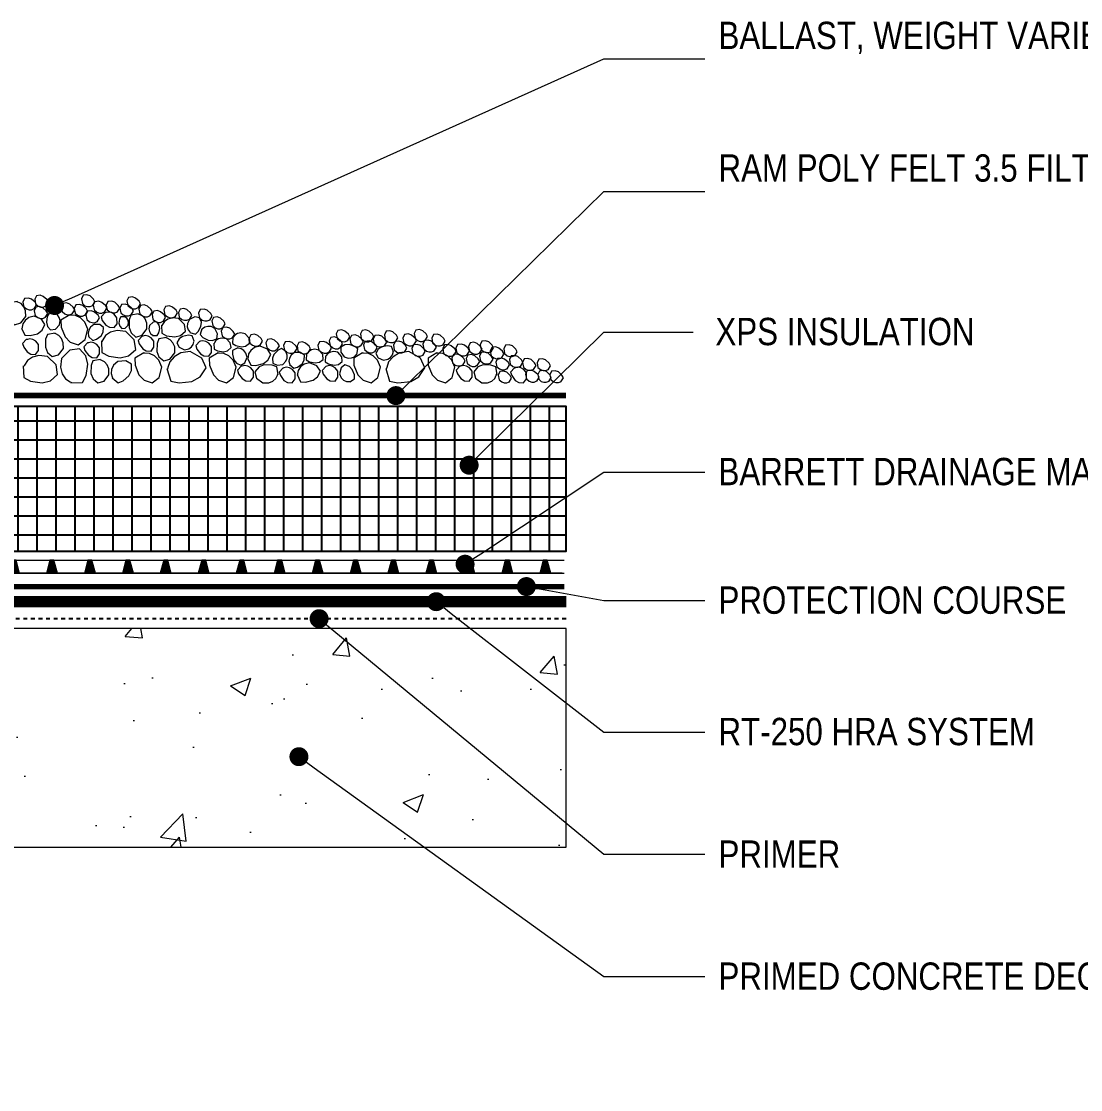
# Model space of a CAD drawing. Header units: inches. Extents: x 0 to 168, y -6 to 22.
# Drawn here: x 27.67 to 55.59, y -6.39 to 21.76 of the extents above; entities that cross this region are included whole.
import ezdxf
from ezdxf import colors
from ezdxf.entities.mleader import LeaderData, LeaderLine
from ezdxf.math import Vec2, Vec3

# ---------------------------------------------------------------- set-up
doc = ezdxf.new("R2010")
doc.units = ezdxf.units.IN
doc.header["$MEASUREMENT"] = 0
for name, pattern in [('Dash', [0.25, 0.125, -0.125]), ('Dashed - Dense', [0.8, 0.5, -0.3]), ('DASHED2', [0.1875, 0.125, -0.0625])]:
    doc.linetypes.add(name, pattern=pattern)
for name, color, linetype, lineweight in [('Drainage Mat', 191, 'Continuous', 0), ('Others', 190, 'Continuous', 0), ('RAM POLY FELT 3.5 FILTER FABRIC.', 4, 'Dash', 0), ('RT-250 HRA SYSTEM LIQUID', 241, 'Continuous', 0), ('RT-250 HRA SYSTEM MESH', 3, 'Continuous', 0), ('Text', 20, 'Continuous', 0)]:
    doc.layers.add(name, color=color, linetype=linetype, lineweight=lineweight)
for name, color, linetype in [('Insulation Border', 8, 'Continuous'), ('Insulation Foam', 9, 'Continuous'), ('Primer', 32, 'DASHED2')]:
    doc.layers.add(name, color=color, linetype=linetype)
doc.layers.add('Protection Course', color=99, linetype='Dashed - Dense', lineweight=0, true_color=0x216123)
doc.styles.get("Standard").update_dxf_attribs({"font": ''})
doc.styles.get('Standard').set_extended_font_data('Arial Narrow')

# ---------------------------------------------------------------- blocks, each defined once
blk = doc.blocks.new('*U15')
at = {"layer": 'Drainage Mat'}
h = blk.add_hatch(color=256, dxfattribs=at)
h.dxf.hatch_style = 1
h.paths.add_polyline_path([(0.5, 0.343), (0.447, 0.343), (0.355, 0), (0.5, 0), (0.645, 0), (0.553, 0.343)])
at = {"layer": 'Drainage Mat', "linetype": 'Continuous'}
for points in [[(0, 0.343), (1, 0.343)], [(0, 0), (1, 0)]]:
    blk.add_lwpolyline(points, dxfattribs=at)
blk.add_lwpolyline([(0.5, 0.343), (0.447, 0.343), (0.355, 0), (0.5, 0), (0.645, 0), (0.553, 0.343)], close=True, dxfattribs=at)
blk = doc.blocks.new('*U16')
at = {"layer": 'Drainage Mat', "color": 0, "linetype": 'ByBlock', "lineweight": -2, "transparency": 16777216}
for p in [(-0.022, 7.227), (0.978, 7.227), (1.978, 7.227), (2.978, 7.227), (3.978, 7.227), (4.978, 7.227), (5.978, 7.227), (6.978, 7.227), (7.978, 7.227), (8.978, 7.227), (9.978, 7.227), (10.978, 7.227), (11.978, 7.227), (12.978, 7.227), (13.978, 7.227), (14.978, 7.227), (15.978, 7.227), (16.978, 7.227), (17.978, 7.227), (18.978, 7.227), (19.978, 7.227), (20.978, 7.227), (21.978, 7.227), (22.978, 7.227), (23.978, 7.227), (24.978, 7.227), (25.978, 7.227), (26.978, 7.227), (27.978, 7.227), (28.978, 7.227), (29.978, 7.227), (30.978, 7.227), (31.978, 7.227), (32.978, 7.227), (33.978, 7.227), (34.978, 7.227), (35.978, 7.227), (36.978, 7.227), (37.978, 7.227), (38.978, 7.227), (39.978, 7.227), (40.978, 7.227)]:
    blk.add_blockref('*U15', p, dxfattribs=at)
blk = doc.blocks.new('_Dot')
at = {"color": 0, "linetype": 'ByBlock', "lineweight": -2}
blk.add_line((-0.5, 0), (-1, 0), dxfattribs=at)
at = {"color": 0, "linetype": 'ByBlock', "const_width": 0.5}
blk.add_lwpolyline([(-0.25, 0, 1), (0.25, 0, 1)], format="xyb", close=True, dxfattribs=at)

msp = doc.modelspace()

# ---------------------------------------------------------------- hatches: boundary and pattern name
at = {"layer": 'Insulation Foam'}
h = msp.add_hatch(dxfattribs=at)
h.set_pattern_fill('NET', color=256, scale=4)
h.set_pattern_definition([(0, (-2575.9096, 19.2356), (0, 0.5), []), (90, (-2575.9096, 19.2356), (-0.5, 3e-17), [])])
h.paths.add_polyline_path([(0, 7.799), (42.026, 7.799), (42.026, 11.612), (0, 11.612)])
at = {"layer": 'Others', "linetype": 'Continuous'}
h = msp.add_hatch(dxfattribs=at)
h.set_pattern_fill('CONCRETE___STRUCTURAL_0001', color=256, style=0, pattern_type=2)
h.set_pattern_definition([(50, (15.0666, 1.2577), (-5.4655, 0.4782), [0.5715, -6.2865]), (355, (15.0666, 1.2577), (-1.0573, 5.7317), [0.4572, -5.0292]), (100.451, (15.522, 1.218), (4.4082, 5.2535), [0.4857, -5.3427]), (46.184, (15.0666, 2.7817), (-8.1324, 1.2613), [0.8572, -9.4297]), (96.636, (15.744, 2.6765), (7.1221, 7.4228), [0.7286, -8.014]), (351.184, (15.0666, 2.782), (7.122, 7.4228), [0.6858, -7.5438]), (21, (15.8286, 2.4007), (-4.5484, 3.06796), [0.5715, -6.2865]), (326, (15.8286, 2.4007), (1.8541, 5.5256), [0.4572, -5.0292]), (71.451, (16.2076, 2.145), (6.4025, 2.4577), [0.4857, -5.3427]), (37.5, (15.0666, 1.2577), (0.09266, 2.53665), [0, -4.96824, 0, -5.1054, 0, -5.04825]), (7.5, (15.0666, 1.2577), (2.0046, 3.00542), [0, -2.91084, 0, -4.85394, 0, -1.92405]), (327.5, (13.3673, 1.2577), (-4.06773, 0.17187), [0, -1.905, 0, -5.9436, 0, -7.8867]), (317.5, (12.6053, 1.2577), (4.44388, 0.7628), [0, -2.4765, 0, -3.94716, 0, -5.6007])])
h.paths.add_polyline_path([(0, 0), (42.026, 0), (42.026, 5.765), (0, 5.765)])

# ---------------------------------------------------------------- linework, layer by layer
at = {"layer": 'Drainage Mat'}
msp.add_lwpolyline([(41.922, 7.227), (-0.022, 7.227)], dxfattribs=at)
at = {"layer": 'Insulation Border', "flags": 128}
msp.add_lwpolyline([(0, 7.799), (42.026, 7.799), (42.026, 11.612), (0, 11.612)], close=True, dxfattribs=at)
at = {"layer": 'Others', "linetype": 'Continuous'}
for points in [[(27.566, 14.385), (27.363, 14.35), (27.317, 14.224), (27.314, 14.018), (27.368, 13.879), (27.494, 13.77), (27.659, 13.817), (27.785, 13.984), (27.783, 14.135), (27.737, 14.245), (27.667, 14.326), (27.582, 14.366), (27.556, 14.376)], [(28.005, 14.185), (28.07, 14.29), (28.031, 14.361), (27.94, 14.444), (27.856, 14.474), (27.757, 14.461), (27.712, 14.368), (27.737, 14.245), (27.806, 14.186), (27.874, 14.163), (27.938, 14.163), (27.99, 14.185), (28.005, 14.193)], [(28.315, 14.258), (28.38, 14.362), (28.341, 14.433), (28.25, 14.517), (28.166, 14.547), (28.067, 14.534), (28.023, 14.441), (28.048, 14.318), (28.116, 14.259), (28.184, 14.236), (28.249, 14.235), (28.3, 14.258), (28.315, 14.265)], [(28.655, 14.134), (28.72, 14.239), (28.681, 14.31), (28.59, 14.393), (28.506, 14.424), (28.407, 14.41), (28.363, 14.318), (28.388, 14.194), (28.456, 14.135), (28.524, 14.112), (28.589, 14.112), (28.64, 14.134), (28.655, 14.142)], [(29.546, 14.27), (29.611, 14.375), (29.572, 14.445), (29.481, 14.529), (29.397, 14.559), (29.298, 14.546), (29.254, 14.453), (29.279, 14.33), (29.347, 14.271), (29.415, 14.248), (29.48, 14.247), (29.531, 14.27), (29.546, 14.277)], [(29.859, 14.098), (29.924, 14.203), (29.886, 14.274), (29.794, 14.357), (29.71, 14.388), (29.611, 14.375), (29.567, 14.282), (29.592, 14.158), (29.661, 14.099), (29.728, 14.076), (29.793, 14.076), (29.844, 14.098), (29.859, 14.106)], [(30.199, 14.105), (30.265, 14.209), (30.226, 14.28), (30.135, 14.363), (30.051, 14.394), (29.951, 14.381), (29.907, 14.288), (29.932, 14.165), (30.001, 14.106), (30.069, 14.083), (30.133, 14.082), (30.184, 14.105), (30.199, 14.112)], [(30.746, 14.213), (30.811, 14.318), (30.772, 14.389), (30.681, 14.472), (30.597, 14.502), (30.498, 14.489), (30.454, 14.396), (30.479, 14.273), (30.547, 14.214), (30.615, 14.191), (30.68, 14.191), (30.731, 14.213), (30.746, 14.22)], [(28.301, 13.957), (28.366, 14.062), (28.328, 14.133), (28.236, 14.216), (28.152, 14.246), (28.053, 14.233), (28.009, 14.14), (28.034, 14.017), (28.103, 13.958), (28.17, 13.935), (28.235, 13.935), (28.286, 13.957), (28.301, 13.965)], [(28.555, 14.084), (28.401, 14.078), (28.354, 13.989), (28.332, 13.836), (28.359, 13.727), (28.441, 13.634), (28.569, 13.653), (28.679, 13.765), (28.692, 13.877), (28.669, 13.963), (28.624, 14.031), (28.565, 14.068), (28.547, 14.079)], [(29.012, 14.056), (29.078, 14.16), (29.039, 14.231), (28.948, 14.315), (28.863, 14.345), (28.764, 14.332), (28.72, 14.239), (28.745, 14.116), (28.814, 14.057), (28.881, 14.034), (28.946, 14.033), (28.997, 14.056), (29.012, 14.063)], [(29.352, 14.018), (29.417, 14.123), (29.379, 14.194), (29.287, 14.277), (29.203, 14.307), (29.104, 14.294), (29.06, 14.201), (29.085, 14.078), (29.154, 14.019), (29.221, 13.996), (29.286, 13.996), (29.337, 14.018), (29.352, 14.026)], [(29.666, 13.847), (29.731, 13.951), (29.692, 14.022), (29.601, 14.105), (29.517, 14.136), (29.417, 14.123), (29.373, 14.03), (29.398, 13.907), (29.467, 13.848), (29.535, 13.825), (29.599, 13.824), (29.65, 13.847), (29.666, 13.854)], [(29.878, 14.092), (29.773, 13.979), (29.803, 13.883), (29.895, 13.759), (29.991, 13.702), (30.116, 13.694), (30.192, 13.797), (30.191, 13.955), (30.121, 14.044), (30.044, 14.088), (29.965, 14.104), (29.896, 14.089), (29.876, 14.083)], [(30.557, 14.026), (30.622, 14.131), (30.583, 14.202), (30.492, 14.285), (30.408, 14.315), (30.309, 14.302), (30.265, 14.209), (30.29, 14.086), (30.358, 14.027), (30.426, 14.004), (30.491, 14.004), (30.542, 14.026), (30.557, 14.034)], [(31.059, 14.001), (31.124, 14.106), (31.086, 14.177), (30.994, 14.26), (30.91, 14.29), (30.811, 14.277), (30.767, 14.184), (30.792, 14.061), (30.861, 14.002), (30.928, 13.979), (30.993, 13.979), (31.044, 14.001), (31.059, 14.008)], [(31.406, 13.853), (31.472, 13.958), (31.433, 14.029), (31.341, 14.112), (31.257, 14.142), (31.158, 14.129), (31.114, 14.036), (31.139, 13.913), (31.208, 13.854), (31.275, 13.831), (31.34, 13.831), (31.391, 13.853), (31.406, 13.86)], [(31.721, 13.974), (31.786, 14.079), (31.748, 14.15), (31.656, 14.233), (31.572, 14.264), (31.473, 14.251), (31.429, 14.158), (31.454, 14.034), (31.523, 13.975), (31.59, 13.952), (31.655, 13.952), (31.706, 13.974), (31.721, 13.982)], [(32.1, 13.908), (32.165, 14.013), (32.126, 14.084), (32.035, 14.167), (31.951, 14.197), (31.852, 14.184), (31.808, 14.091), (31.833, 13.968), (31.901, 13.909), (31.969, 13.886), (32.034, 13.886), (32.085, 13.908), (32.1, 13.916)], [(32.635, 13.893), (32.7, 13.998), (32.662, 14.069), (32.57, 14.152), (32.486, 14.182), (32.387, 14.169), (32.343, 14.076), (32.368, 13.953), (32.437, 13.894), (32.504, 13.871), (32.569, 13.871), (32.62, 13.893), (32.635, 13.9)], [(27.679, 13.683), (27.765, 13.496), (27.899, 13.484), (28.099, 13.534), (28.218, 13.623), (28.292, 13.773), (28.203, 13.92), (28.009, 13.999), (27.864, 13.957), (27.77, 13.885), (27.71, 13.795), (27.693, 13.704), (27.69, 13.676)], [(28.946, 14.033), (28.713, 13.888), (28.722, 13.708), (28.823, 13.453), (28.961, 13.31), (29.171, 13.239), (29.35, 13.382), (29.421, 13.653), (29.341, 13.838), (29.229, 13.949), (29.1, 14.013), (28.976, 14.019), (28.939, 14.018)], [(30.4, 13.982), (30.292, 13.978), (30.26, 13.915), (30.244, 13.808), (30.263, 13.732), (30.321, 13.667), (30.41, 13.68), (30.487, 13.759), (30.496, 13.837), (30.48, 13.898), (30.449, 13.945), (30.407, 13.971), (30.395, 13.978)], [(30.76, 14.06), (30.557, 14.026), (30.511, 13.9), (30.508, 13.694), (30.562, 13.555), (30.688, 13.445), (30.853, 13.493), (30.98, 13.66), (30.977, 13.811), (30.932, 13.921), (30.861, 14.002), (30.776, 14.041), (30.75, 14.052)], [(31.128, 13.489), (31.252, 13.485), (31.294, 13.554), (31.32, 13.674), (31.305, 13.762), (31.244, 13.842), (31.141, 13.833), (31.047, 13.75), (31.03, 13.661), (31.044, 13.591), (31.076, 13.535), (31.121, 13.502), (31.135, 13.492)], [(31.366, 13.76), (31.374, 13.544), (31.499, 13.479), (31.713, 13.447), (31.865, 13.485), (31.996, 13.601), (31.969, 13.779), (31.813, 13.934), (31.655, 13.952), (31.535, 13.919), (31.44, 13.857), (31.388, 13.774), (31.373, 13.749)], [(32.111, 13.566), (32.259, 13.52), (32.332, 13.589), (32.404, 13.726), (32.415, 13.837), (32.368, 13.953), (32.241, 13.977), (32.1, 13.908), (32.05, 13.806), (32.044, 13.717), (32.064, 13.639), (32.107, 13.584), (32.121, 13.568)], [(32.98, 13.686), (33.045, 13.791), (33.006, 13.862), (32.915, 13.945), (32.831, 13.975), (32.732, 13.962), (32.688, 13.869), (32.713, 13.746), (32.781, 13.687), (32.849, 13.664), (32.914, 13.664), (32.965, 13.686), (32.98, 13.694)], [(28.559, 13.545), (28.356, 13.511), (28.31, 13.385), (28.307, 13.179), (28.362, 13.04), (28.487, 12.93), (28.652, 12.978), (28.779, 13.145), (28.777, 13.296), (28.731, 13.406), (28.66, 13.487), (28.576, 13.526), (28.55, 13.537)], [(29.441, 13.462), (29.554, 13.357), (29.65, 13.388), (29.774, 13.48), (29.831, 13.575), (29.839, 13.7), (29.736, 13.777), (29.578, 13.776), (29.489, 13.705), (29.445, 13.628), (29.429, 13.549), (29.444, 13.481), (29.45, 13.46)], [(29.783, 13.347), (29.795, 13.038), (29.974, 12.945), (30.279, 12.9), (30.496, 12.954), (30.684, 13.12), (30.646, 13.374), (30.422, 13.595), (30.196, 13.622), (30.024, 13.575), (29.89, 13.485), (29.815, 13.368), (29.794, 13.331)], [(32.431, 13.658), (32.385, 13.511), (32.454, 13.437), (32.591, 13.366), (32.702, 13.355), (32.818, 13.402), (32.842, 13.528), (32.773, 13.67), (32.671, 13.72), (32.582, 13.726), (32.504, 13.706), (32.449, 13.663), (32.433, 13.649)], [(33.228, 13.417), (33.293, 13.522), (33.255, 13.593), (33.163, 13.676), (33.079, 13.707), (32.98, 13.694), (32.936, 13.601), (32.961, 13.477), (33.03, 13.418), (33.097, 13.395), (33.162, 13.395), (33.213, 13.417), (33.228, 13.425)], [(33.241, 13.431), (33.234, 13.277), (33.32, 13.224), (33.471, 13.189), (33.581, 13.208), (33.681, 13.284), (33.671, 13.412), (33.568, 13.531), (33.457, 13.552), (33.369, 13.535), (33.299, 13.496), (33.257, 13.44), (33.245, 13.423)], [(33.964, 13.228), (34.029, 13.333), (33.99, 13.404), (33.899, 13.487), (33.815, 13.518), (33.716, 13.505), (33.671, 13.412), (33.696, 13.288), (33.765, 13.229), (33.833, 13.207), (33.897, 13.206), (33.949, 13.228), (33.964, 13.236)], [(36.262, 13.345), (36.327, 13.45), (36.289, 13.521), (36.197, 13.604), (36.113, 13.635), (36.014, 13.622), (35.97, 13.529), (35.995, 13.405), (36.064, 13.347), (36.131, 13.324), (36.196, 13.323), (36.247, 13.346), (36.262, 13.353)], [(36.898, 13.343), (36.963, 13.448), (36.924, 13.518), (36.833, 13.602), (36.749, 13.632), (36.65, 13.619), (36.605, 13.526), (36.63, 13.403), (36.699, 13.344), (36.767, 13.321), (36.831, 13.32), (36.883, 13.343), (36.898, 13.35)], [(37.529, 13.322), (37.594, 13.427), (37.556, 13.498), (37.464, 13.581), (37.38, 13.612), (37.281, 13.599), (37.237, 13.506), (37.262, 13.382), (37.331, 13.323), (37.398, 13.3), (37.463, 13.3), (37.514, 13.322), (37.529, 13.33)], [(38.018, 13.237), (38.083, 13.342), (38.045, 13.413), (37.953, 13.496), (37.869, 13.526), (37.77, 13.513), (37.726, 13.42), (37.751, 13.297), (37.82, 13.238), (37.887, 13.215), (37.952, 13.215), (38.003, 13.237), (38.018, 13.244)], [(38.312, 13.353), (38.377, 13.457), (38.338, 13.528), (38.247, 13.611), (38.163, 13.642), (38.064, 13.629), (38.02, 13.536), (38.045, 13.413), (38.113, 13.354), (38.181, 13.331), (38.246, 13.33), (38.297, 13.353), (38.312, 13.36)], [(38.776, 13.234), (38.841, 13.339), (38.803, 13.41), (38.711, 13.493), (38.627, 13.524), (38.528, 13.511), (38.484, 13.418), (38.509, 13.294), (38.578, 13.235), (38.645, 13.213), (38.71, 13.212), (38.761, 13.234), (38.776, 13.242)], [(27.81, 13.388), (27.705, 13.275), (27.736, 13.179), (27.828, 13.055), (27.923, 12.997), (28.048, 12.989), (28.125, 13.093), (28.124, 13.25), (28.053, 13.339), (27.976, 13.383), (27.897, 13.399), (27.829, 13.384), (27.808, 13.379)], [(29.419, 13.298), (29.314, 13.185), (29.345, 13.089), (29.437, 12.965), (29.533, 12.908), (29.657, 12.9), (29.734, 13.003), (29.733, 13.161), (29.663, 13.249), (29.585, 13.294), (29.506, 13.31), (29.438, 13.295), (29.418, 13.289)], [(30.851, 13.471), (30.746, 13.358), (30.776, 13.262), (30.868, 13.138), (30.964, 13.081), (31.089, 13.073), (31.165, 13.176), (31.164, 13.334), (31.094, 13.423), (31.017, 13.467), (30.937, 13.483), (30.869, 13.468), (30.849, 13.462)], [(31.495, 13.432), (31.292, 13.398), (31.246, 13.271), (31.243, 13.065), (31.297, 12.927), (31.423, 12.817), (31.588, 12.864), (31.714, 13.032), (31.712, 13.183), (31.666, 13.292), (31.596, 13.374), (31.511, 13.413), (31.485, 13.424)], [(32.229, 13.333), (32.173, 13.477), (32.073, 13.491), (31.921, 13.461), (31.828, 13.399), (31.767, 13.29), (31.828, 13.176), (31.97, 13.109), (32.081, 13.135), (32.154, 13.185), (32.202, 13.25), (32.218, 13.318), (32.222, 13.339)], [(32.37, 13.337), (32.265, 13.224), (32.296, 13.128), (32.388, 13.004), (32.483, 12.946), (32.608, 12.938), (32.685, 13.042), (32.684, 13.199), (32.614, 13.288), (32.536, 13.332), (32.457, 13.348), (32.389, 13.333), (32.369, 13.328)], [(32.746, 13.282), (32.752, 13.127), (32.842, 13.081), (32.994, 13.058), (33.103, 13.085), (33.197, 13.168), (33.177, 13.295), (33.066, 13.406), (32.953, 13.419), (32.867, 13.396), (32.8, 13.351), (32.762, 13.292), (32.752, 13.274)], [(34.406, 13.106), (34.471, 13.211), (34.432, 13.282), (34.341, 13.365), (34.257, 13.396), (34.157, 13.383), (34.113, 13.29), (34.138, 13.166), (34.207, 13.107), (34.275, 13.084), (34.339, 13.084), (34.39, 13.106), (34.406, 13.114)], [(34.873, 13.039), (34.939, 13.144), (34.9, 13.215), (34.809, 13.298), (34.725, 13.329), (34.625, 13.316), (34.581, 13.223), (34.606, 13.099), (34.675, 13.04), (34.743, 13.018), (34.807, 13.017), (34.858, 13.04), (34.873, 13.047)], [(35.228, 13.026), (35.293, 13.131), (35.254, 13.202), (35.163, 13.285), (35.079, 13.316), (34.98, 13.302), (34.936, 13.21), (34.961, 13.086), (35.029, 13.027), (35.097, 13.004), (35.162, 13.004), (35.213, 13.026), (35.228, 13.034)], [(35.779, 13.043), (35.845, 13.148), (35.806, 13.219), (35.714, 13.302), (35.63, 13.332), (35.531, 13.319), (35.487, 13.226), (35.512, 13.103), (35.581, 13.044), (35.648, 13.021), (35.713, 13.021), (35.764, 13.043), (35.779, 13.05)], [(36.073, 13.159), (36.138, 13.263), (36.1, 13.334), (36.008, 13.418), (35.924, 13.448), (35.825, 13.435), (35.781, 13.342), (35.806, 13.219), (35.875, 13.16), (35.942, 13.137), (36.007, 13.136), (36.058, 13.159), (36.073, 13.166)], [(36.513, 12.984), (36.536, 13.137), (36.456, 13.199), (36.31, 13.249), (36.198, 13.242), (36.091, 13.178), (36.087, 13.049), (36.177, 12.92), (36.285, 12.887), (36.374, 12.894), (36.448, 12.926), (36.496, 12.977), (36.509, 12.993)], [(36.619, 13.21), (36.684, 13.315), (36.645, 13.386), (36.554, 13.469), (36.47, 13.5), (36.371, 13.487), (36.326, 13.394), (36.351, 13.27), (36.42, 13.211), (36.488, 13.188), (36.552, 13.188), (36.604, 13.21), (36.619, 13.218)], [(36.983, 13.055), (37.048, 13.16), (37.01, 13.231), (36.918, 13.314), (36.834, 13.345), (36.735, 13.332), (36.691, 13.239), (36.716, 13.115), (36.785, 13.056), (36.852, 13.033), (36.917, 13.033), (36.968, 13.055), (36.983, 13.063)], [(37.235, 13.206), (37.301, 13.311), (37.262, 13.382), (37.171, 13.465), (37.087, 13.496), (36.987, 13.483), (36.943, 13.39), (36.968, 13.266), (37.037, 13.207), (37.104, 13.185), (37.169, 13.184), (37.22, 13.207), (37.235, 13.214)], [(37.768, 13.05), (37.833, 13.155), (37.794, 13.226), (37.703, 13.309), (37.619, 13.339), (37.52, 13.326), (37.475, 13.233), (37.5, 13.11), (37.569, 13.051), (37.637, 13.028), (37.701, 13.028), (37.753, 13.05), (37.768, 13.058)], [(38.251, 12.96), (38.316, 13.065), (38.278, 13.136), (38.186, 13.219), (38.102, 13.25), (38.003, 13.237), (37.959, 13.144), (37.984, 13.02), (38.053, 12.961), (38.12, 12.939), (38.185, 12.938), (38.236, 12.96), (38.251, 12.968)], [(38.545, 13.076), (38.61, 13.181), (38.571, 13.252), (38.48, 13.335), (38.396, 13.366), (38.297, 13.353), (38.253, 13.26), (38.278, 13.136), (38.347, 13.077), (38.414, 13.054), (38.479, 13.054), (38.53, 13.076), (38.545, 13.084)], [(39.066, 12.959), (39.131, 13.064), (39.092, 13.135), (39.001, 13.218), (38.917, 13.249), (38.818, 13.236), (38.774, 13.143), (38.799, 13.019), (38.868, 12.96), (38.935, 12.937), (39, 12.937), (39.051, 12.959), (39.066, 12.967)], [(39.415, 12.972), (39.481, 13.077), (39.442, 13.148), (39.351, 13.231), (39.267, 13.261), (39.167, 13.248), (39.123, 13.155), (39.148, 13.032), (39.217, 12.973), (39.284, 12.95), (39.349, 12.95), (39.4, 12.972), (39.415, 12.979)], [(39.748, 13.017), (39.813, 13.122), (39.774, 13.193), (39.683, 13.276), (39.599, 13.306), (39.5, 13.293), (39.456, 13.2), (39.481, 13.077), (39.549, 13.018), (39.617, 12.995), (39.682, 12.995), (39.733, 13.017), (39.748, 13.024)], [(40.052, 13.059), (40.117, 13.164), (40.079, 13.234), (39.987, 13.318), (39.903, 13.348), (39.804, 13.335), (39.76, 13.242), (39.785, 13.119), (39.854, 13.06), (39.921, 13.037), (39.986, 13.036), (40.037, 13.059), (40.052, 13.066)], [(40.674, 12.952), (40.74, 13.057), (40.701, 13.128), (40.61, 13.211), (40.526, 13.242), (40.426, 13.229), (40.382, 13.136), (40.407, 13.012), (40.476, 12.953), (40.543, 12.93), (40.608, 12.93), (40.659, 12.952), (40.674, 12.96)], [(27.722, 12.685), (27.733, 12.376), (27.913, 12.283), (28.218, 12.238), (28.435, 12.292), (28.623, 12.458), (28.584, 12.712), (28.36, 12.933), (28.135, 12.96), (27.963, 12.913), (27.829, 12.823), (27.754, 12.706), (27.733, 12.669)], [(28.977, 12.238), (29.286, 12.249), (29.379, 12.429), (29.424, 12.734), (29.37, 12.951), (29.204, 13.139), (28.95, 13.1), (28.728, 12.876), (28.702, 12.651), (28.749, 12.479), (28.838, 12.345), (28.956, 12.269), (28.993, 12.249)], [(30.895, 13.032), (30.662, 12.887), (30.67, 12.707), (30.771, 12.452), (30.909, 12.309), (31.12, 12.238), (31.299, 12.381), (31.37, 12.651), (31.29, 12.836), (31.177, 12.948), (31.049, 13.012), (30.925, 13.017), (30.887, 13.017)], [(31.506, 12.614), (31.607, 12.286), (31.826, 12.238), (32.166, 12.278), (32.384, 12.398), (32.538, 12.63), (32.423, 12.892), (32.119, 13.065), (31.87, 13.028), (31.699, 12.928), (31.58, 12.794), (31.533, 12.646), (31.522, 12.601)], [(32.854, 13.032), (32.622, 12.887), (32.63, 12.707), (32.731, 12.452), (32.869, 12.309), (33.079, 12.238), (33.258, 12.381), (33.329, 12.651), (33.249, 12.836), (33.137, 12.948), (33.008, 13.012), (32.884, 13.017), (32.847, 13.017)], [(33.378, 13.159), (33.239, 13.092), (33.232, 12.991), (33.272, 12.842), (33.341, 12.753), (33.454, 12.7), (33.563, 12.769), (33.619, 12.916), (33.586, 13.024), (33.531, 13.094), (33.463, 13.137), (33.394, 13.148), (33.373, 13.151)], [(33.63, 12.893), (33.716, 12.705), (33.85, 12.694), (34.05, 12.744), (34.17, 12.833), (34.243, 12.982), (34.154, 13.129), (33.96, 13.209), (33.815, 13.167), (33.721, 13.095), (33.661, 13.005), (33.644, 12.913), (33.641, 12.886)], [(34.654, 13.056), (34.527, 13.143), (34.436, 13.099), (34.327, 12.989), (34.285, 12.886), (34.296, 12.761), (34.409, 12.701), (34.565, 12.726), (34.642, 12.809), (34.675, 12.892), (34.678, 12.972), (34.653, 13.038), (34.645, 13.057)], [(34.736, 12.726), (34.849, 12.621), (34.945, 12.651), (35.069, 12.743), (35.126, 12.839), (35.134, 12.964), (35.031, 13.04), (34.873, 13.039), (34.785, 12.969), (34.74, 12.892), (34.724, 12.813), (34.739, 12.744), (34.745, 12.724)], [(35.184, 13.003), (35.178, 12.849), (35.264, 12.796), (35.415, 12.762), (35.525, 12.78), (35.625, 12.856), (35.615, 12.984), (35.512, 13.103), (35.401, 13.124), (35.313, 13.108), (35.243, 13.068), (35.201, 13.012), (35.189, 12.995)], [(35.687, 12.946), (35.681, 12.792), (35.767, 12.739), (35.917, 12.705), (36.027, 12.723), (36.127, 12.799), (36.118, 12.927), (36.014, 13.046), (35.903, 13.067), (35.816, 13.051), (35.745, 13.011), (35.703, 12.955), (35.691, 12.938)], [(36.661, 13.032), (36.429, 12.887), (36.437, 12.707), (36.538, 12.452), (36.676, 12.309), (36.887, 12.238), (37.065, 12.381), (37.136, 12.651), (37.056, 12.836), (36.944, 12.948), (36.815, 13.012), (36.691, 13.017), (36.654, 13.017)], [(37.477, 13.057), (37.421, 13.2), (37.321, 13.214), (37.169, 13.184), (37.076, 13.123), (37.015, 13.013), (37.076, 12.9), (37.218, 12.833), (37.329, 12.858), (37.402, 12.909), (37.45, 12.974), (37.466, 13.042), (37.47, 13.062)], [(37.272, 12.614), (37.373, 12.286), (37.592, 12.238), (37.933, 12.278), (38.15, 12.398), (38.304, 12.63), (38.19, 12.892), (37.886, 13.065), (37.637, 13.028), (37.466, 12.928), (37.347, 12.794), (37.3, 12.646), (37.288, 12.601)], [(38.621, 13.032), (38.388, 12.887), (38.396, 12.707), (38.497, 12.452), (38.635, 12.309), (38.846, 12.238), (39.025, 12.381), (39.096, 12.651), (39.016, 12.836), (38.903, 12.948), (38.775, 13.012), (38.651, 13.017), (38.613, 13.017)], [(39.304, 12.706), (39.369, 12.811), (39.331, 12.882), (39.239, 12.965), (39.155, 12.996), (39.056, 12.983), (39.012, 12.89), (39.037, 12.766), (39.106, 12.707), (39.173, 12.685), (39.238, 12.684), (39.289, 12.706), (39.304, 12.714)], [(39.684, 12.695), (39.749, 12.8), (39.711, 12.871), (39.619, 12.954), (39.535, 12.985), (39.436, 12.972), (39.392, 12.879), (39.417, 12.755), (39.486, 12.696), (39.553, 12.673), (39.618, 12.673), (39.669, 12.695), (39.684, 12.703)], [(40.038, 12.758), (40.104, 12.863), (40.065, 12.934), (39.974, 13.017), (39.89, 13.048), (39.79, 13.035), (39.746, 12.942), (39.771, 12.818), (39.84, 12.759), (39.908, 12.736), (39.972, 12.736), (40.023, 12.758), (40.038, 12.766)], [(40.321, 12.893), (40.386, 12.998), (40.347, 13.069), (40.256, 13.152), (40.172, 13.183), (40.073, 13.17), (40.029, 13.077), (40.054, 12.953), (40.123, 12.894), (40.19, 12.871), (40.255, 12.871), (40.306, 12.893), (40.321, 12.901)], [(40.823, 12.67), (40.888, 12.775), (40.85, 12.846), (40.758, 12.929), (40.674, 12.96), (40.575, 12.947), (40.531, 12.854), (40.556, 12.73), (40.625, 12.671), (40.692, 12.649), (40.757, 12.648), (40.808, 12.67), (40.823, 12.678)], [(29.758, 12.853), (29.555, 12.819), (29.509, 12.692), (29.506, 12.487), (29.561, 12.348), (29.686, 12.238), (29.851, 12.286), (29.978, 12.453), (29.976, 12.604), (29.93, 12.714), (29.859, 12.795), (29.775, 12.834), (29.749, 12.845)], [(30.06, 12.369), (30.223, 12.238), (30.35, 12.289), (30.507, 12.425), (30.576, 12.56), (30.574, 12.729), (30.427, 12.822), (30.215, 12.805), (30.102, 12.701), (30.05, 12.593), (30.036, 12.484), (30.063, 12.394), (30.073, 12.367)], [(33.471, 12.684), (33.366, 12.571), (33.397, 12.475), (33.489, 12.351), (33.585, 12.293), (33.709, 12.286), (33.786, 12.389), (33.785, 12.546), (33.715, 12.635), (33.637, 12.68), (33.558, 12.696), (33.49, 12.68), (33.47, 12.675)], [(34.439, 12.458), (34.405, 12.661), (34.278, 12.707), (34.072, 12.71), (33.934, 12.656), (33.824, 12.53), (33.872, 12.365), (34.039, 12.238), (34.19, 12.24), (34.3, 12.286), (34.381, 12.357), (34.42, 12.442), (34.431, 12.467)], [(34.937, 12.454), (35.023, 12.267), (35.157, 12.256), (35.357, 12.306), (35.477, 12.394), (35.55, 12.544), (35.461, 12.691), (35.267, 12.77), (35.122, 12.729), (35.028, 12.656), (34.968, 12.567), (34.951, 12.475), (34.948, 12.448)], [(35.7, 12.681), (35.595, 12.567), (35.625, 12.471), (35.717, 12.347), (35.813, 12.29), (35.938, 12.282), (36.014, 12.385), (36.013, 12.543), (35.943, 12.632), (35.866, 12.676), (35.786, 12.692), (35.718, 12.677), (35.698, 12.671)], [(36.323, 12.264), (36.454, 12.346), (36.45, 12.446), (36.393, 12.59), (36.315, 12.67), (36.197, 12.71), (36.096, 12.63), (36.056, 12.478), (36.101, 12.374), (36.164, 12.311), (36.237, 12.275), (36.307, 12.272), (36.328, 12.272)], [(39.238, 12.684), (39.133, 12.571), (39.163, 12.475), (39.255, 12.351), (39.351, 12.293), (39.476, 12.286), (39.552, 12.389), (39.552, 12.546), (39.481, 12.635), (39.404, 12.68), (39.325, 12.696), (39.256, 12.68), (39.236, 12.675)], [(40.206, 12.458), (40.171, 12.661), (40.045, 12.707), (39.839, 12.71), (39.7, 12.656), (39.591, 12.53), (39.638, 12.365), (39.805, 12.238), (39.956, 12.24), (40.066, 12.286), (40.147, 12.357), (40.187, 12.442), (40.197, 12.467)], [(40.47, 12.604), (40.535, 12.709), (40.496, 12.78), (40.405, 12.863), (40.321, 12.893), (40.222, 12.88), (40.178, 12.787), (40.203, 12.664), (40.271, 12.605), (40.339, 12.582), (40.404, 12.582), (40.455, 12.604), (40.47, 12.611)], [(41.17, 12.593), (41.235, 12.698), (41.196, 12.769), (41.105, 12.852), (41.021, 12.883), (40.921, 12.87), (40.877, 12.777), (40.902, 12.653), (40.971, 12.594), (41.039, 12.571), (41.103, 12.571), (41.155, 12.593), (41.17, 12.601)], [(41.553, 12.585), (41.618, 12.69), (41.579, 12.761), (41.488, 12.844), (41.404, 12.875), (41.305, 12.862), (41.261, 12.769), (41.286, 12.645), (41.354, 12.586), (41.422, 12.563), (41.487, 12.563), (41.538, 12.585), (41.553, 12.593)], [(34.572, 12.637), (34.467, 12.524), (34.497, 12.428), (34.589, 12.304), (34.685, 12.246), (34.81, 12.238), (34.886, 12.342), (34.885, 12.499), (34.815, 12.588), (34.738, 12.632), (34.658, 12.648), (34.59, 12.633), (34.57, 12.628)], [(40.527, 12.26), (40.592, 12.365), (40.553, 12.436), (40.462, 12.519), (40.378, 12.55), (40.279, 12.537), (40.235, 12.444), (40.26, 12.32), (40.329, 12.261), (40.396, 12.239), (40.461, 12.238), (40.512, 12.26), (40.527, 12.268)], [(40.67, 12.637), (40.565, 12.524), (40.596, 12.428), (40.688, 12.304), (40.784, 12.246), (40.908, 12.238), (40.985, 12.342), (40.984, 12.499), (40.914, 12.588), (40.836, 12.632), (40.757, 12.648), (40.689, 12.633), (40.669, 12.628)], [(41.252, 12.282), (41.317, 12.387), (41.279, 12.457), (41.187, 12.541), (41.103, 12.571), (41.004, 12.558), (40.96, 12.465), (40.985, 12.342), (41.054, 12.283), (41.121, 12.26), (41.186, 12.259), (41.237, 12.282), (41.252, 12.289)], [(41.571, 12.274), (41.636, 12.379), (41.597, 12.45), (41.506, 12.533), (41.422, 12.563), (41.323, 12.55), (41.279, 12.457), (41.304, 12.334), (41.372, 12.275), (41.44, 12.252), (41.505, 12.252), (41.556, 12.274), (41.571, 12.282)], [(41.89, 12.266), (41.955, 12.371), (41.916, 12.442), (41.825, 12.525), (41.741, 12.556), (41.641, 12.543), (41.597, 12.45), (41.622, 12.326), (41.691, 12.267), (41.759, 12.245), (41.823, 12.244), (41.875, 12.266), (41.89, 12.274)]]:
    msp.add_lwpolyline(points, dxfattribs=at)
at = {"layer": 'Others', "flags": 128}
msp.add_lwpolyline([(0, 0), (42.026, 0), (42.026, 5.765), (0, 5.765)], close=True, dxfattribs=at)
at = {"layer": 'Primer', "ltscale": 0.2}
msp.add_lwpolyline([(42.024, 6.024), (0, 6.024)], dxfattribs=at)
at = {"layer": 'Protection Course', "ltscale": 0.2, "const_width": 0.141}
msp.add_lwpolyline([(41.98, 6.87), (-0.044, 6.87)], dxfattribs=at)
at = {"layer": 'RAM POLY FELT 3.5 FILTER FABRIC.', "ltscale": 0.2, "const_width": 0.15}
msp.add_lwpolyline([(42.024, 11.902), (0, 11.902)], dxfattribs=at)
at = {"layer": 'RT-250 HRA SYSTEM LIQUID', "linetype": 'Continuous', "const_width": 0.3}
msp.add_lwpolyline([(42.029, 6.472), (0, 6.472)], dxfattribs=at)
at = {"layer": 'RT-250 HRA SYSTEM MESH'}
msp.add_line((0, 6.472), (42.026, 6.472), dxfattribs=at)

# ---------------------------------------------------------------- block references
at = {"layer": 'Drainage Mat'}
msp.add_blockref('*U16', (0, 0), dxfattribs=at)

# ---------------------------------------------------------------- leaders
at = {"layer": 'Text'}
ml = msp.add_multileader_mtext('Standard', dxfattribs=at)
ml.set_content('BALLAST, WEIGHT VARIES WITH INSULATION THICKNESS', color=256)
ml.set_leader_properties(color=256, lineweight=0)
ml.set_arrow_properties(name='DOT')
ml.build(insert=Vec2(0, 0))
ml.multileader.update_dxf_attribs({"text_left_attachment_type": 2, "text_right_attachment_type": 2, "dogleg_length": 0.36, "arrow_head_size": 0.5, "scale": 8})
ctx = ml.context
ctx.base_point, ctx.scale, ctx.char_height, ctx.arrow_head_size, ctx.landing_gap_size, ctx.plane_origin = Vec3(45.683, 20.774), 8, 0.72, 0.5, 0.36, Vec3(28.546, 14.277)
ctx.left_attachment, ctx.right_attachment = 2, 2
notes = []
notes.append((ctx, [(0, (1, 1, 0), (43.019, 20.774), (1, 0), 2.664, [(0, [(28.546, 14.277)], 0, [])])]))
ctx.mtext.insert, ctx.mtext.width, ctx.mtext.flow_direction = Vec3(46.043, 21.753), 15.28289, 5
ml = msp.add_multileader_mtext('Standard', dxfattribs=at)
ml.set_content('RAM POLY FELT 3.5 FILTER FABRIC', color=256)
ml.set_leader_properties(color=256, lineweight=0)
ml.set_arrow_properties(name='DOT')
ml.build(insert=Vec2(0, 0))
ml.multileader.update_dxf_attribs({"text_left_attachment_type": 2, "text_right_attachment_type": 2, "dogleg_length": 0.36, "arrow_head_size": 0.5, "scale": 8})
ctx = ml.context
ctx.base_point, ctx.scale, ctx.char_height, ctx.arrow_head_size, ctx.landing_gap_size, ctx.plane_origin = Vec3(45.683, 17.281), 8, 0.72, 0.5, 0.36, Vec3(38.028, 11.902)
ctx.left_attachment, ctx.right_attachment = 2, 2
notes.append((ctx, [(0, (1, 1, 0), (43.019, 17.281), (1, 0), 2.664, [(0, [(37.542, 11.902)], 0, [])])]))
ctx.mtext.insert, ctx.mtext.width, ctx.mtext.flow_direction = Vec3(46.043, 18.26), 9.69778, 5
ml = msp.add_multileader_mtext('Standard', dxfattribs=at)
ml.set_content(' XPS INSULATION', color=256)
ml.set_leader_properties(color=256, lineweight=0)
ml.set_arrow_properties(name='DOT')
ml.build(insert=Vec2(0, 0))
ml.multileader.update_dxf_attribs({"text_left_attachment_type": 2, "text_right_attachment_type": 2, "dogleg_length": 0.36, "arrow_head_size": 0.5, "scale": 8})
ctx = ml.context
ctx.base_point, ctx.scale, ctx.char_height, ctx.arrow_head_size, ctx.landing_gap_size, ctx.plane_origin = Vec3(45.372, 13.578), 8, 0.72, 0.5, 0.36, Vec3(38.028, 10.697)
ctx.left_attachment, ctx.right_attachment = 2, 2
notes.append((ctx, [(0, (1, 1, 0), (43.019, 13.578), (1, 0), 2.354, [(0, [(39.471, 10.069)], 0, [])])]))
ctx.mtext.insert, ctx.mtext.flow_direction = Vec3(45.732, 13.951), 5
ml = msp.add_multileader_mtext('Standard', dxfattribs=at)
ml.set_content('BARRETT DRAINAGE MAT', color=256)
ml.set_leader_properties(color=256, lineweight=0)
ml.set_arrow_properties(name='DOT')
ml.build(insert=Vec2(0, 0))
ml.multileader.update_dxf_attribs({"text_left_attachment_type": 2, "text_right_attachment_type": 2, "dogleg_length": 0.36, "arrow_head_size": 0.5, "scale": 8})
ctx = ml.context
ctx.base_point, ctx.scale, ctx.char_height, ctx.arrow_head_size, ctx.landing_gap_size, ctx.plane_origin = Vec3(45.683, 9.889), 8, 0.72, 0.5, 0.36, Vec3(38.993, 5.341)
ctx.left_attachment, ctx.right_attachment = 2, 2
notes.append((ctx, [(0, (1, 1, 0), (43.019, 9.889), (1, 0), 2.664, [(0, [(39.364, 7.459)], 0, [])])]))
ctx.mtext.insert, ctx.mtext.flow_direction = Vec3(46.043, 10.261), 5
ml = msp.add_multileader_mtext('Standard', dxfattribs=at)
ml.set_content('PROTECTION COURSE', color=256)
ml.set_leader_properties(color=256, lineweight=0)
ml.set_arrow_properties(name='DOT')
ml.build(insert=Vec2(0, 0))
ml.multileader.update_dxf_attribs({"text_left_attachment_type": 2, "text_right_attachment_type": 2, "dogleg_length": 0.36, "arrow_head_size": 0.5, "scale": 8})
ctx = ml.context
ctx.base_point, ctx.scale, ctx.char_height, ctx.arrow_head_size, ctx.landing_gap_size, ctx.plane_origin = Vec3(45.683, 6.501), 8, 0.72, 0.5, 0.36, Vec3(40.98, 6.87)
ctx.left_attachment, ctx.right_attachment = 2, 2
notes.append((ctx, [(0, (1, 1, 0), (43.019, 6.501), (1, 0), 2.664, [(0, [(40.98, 6.87)], 0, [])])]))
ctx.mtext.insert, ctx.mtext.flow_direction = Vec3(46.043, 6.873), 5
ml = msp.add_multileader_mtext('Standard', dxfattribs=at)
ml.set_content('RT-250 HRA SYSTEM', color=256)
ml.set_leader_properties(color=256, lineweight=0)
ml.set_arrow_properties(name='DOT')
ml.build(insert=Vec2(0, 0))
ml.multileader.update_dxf_attribs({"text_left_attachment_type": 2, "text_right_attachment_type": 2, "dogleg_length": 0.36, "arrow_head_size": 0.5, "scale": 8})
ctx = ml.context
ctx.base_point, ctx.scale, ctx.char_height, ctx.arrow_head_size, ctx.landing_gap_size, ctx.plane_origin = Vec3(45.683, 3.038), 8, 0.72, 0.5, 0.36, Vec3(32.028, 6.472)
ctx.left_attachment, ctx.right_attachment = 2, 2
notes.append((ctx, [(0, (1, 1, 0), (43.019, 3.038), (1, 0), 2.664, [(0, [(38.605, 6.472)], 0, [])])]))
ctx.mtext.insert, ctx.mtext.flow_direction = Vec3(46.043, 3.411), 5
ml = msp.add_multileader_mtext('Standard', dxfattribs=at)
ml.set_content('PRIMER', color=256)
ml.set_leader_properties(color=256, lineweight=0)
ml.set_arrow_properties(name='DOT')
ml.build(insert=Vec2(0, 0))
ml.multileader.update_dxf_attribs({"text_left_attachment_type": 2, "text_right_attachment_type": 2, "dogleg_length": 0.36, "arrow_head_size": 0.5, "scale": 8})
ctx = ml.context
ctx.base_point, ctx.scale, ctx.char_height, ctx.arrow_head_size, ctx.landing_gap_size, ctx.plane_origin = Vec3(45.683, -0.18), 8, 0.72, 0.5, 0.36, Vec3(29.248, 6.024)
ctx.left_attachment, ctx.right_attachment = 2, 2
notes.append((ctx, [(0, (1, 1, 0), (43.019, -0.18), (1, 0), 2.664, [(0, [(35.518, 6.024)], 0, [])])]))
ctx.mtext.insert, ctx.mtext.flow_direction = Vec3(46.043, 0.18), 5
ml = msp.add_multileader_mtext('Standard', dxfattribs=at)
ml.set_content('PRIMED CONCRETE DECK', color=256)
ml.set_leader_properties(color=256, lineweight=0)
ml.set_arrow_properties(name='DOT')
ml.build(insert=Vec2(0, 0))
ml.multileader.update_dxf_attribs({"text_left_attachment_type": 2, "text_right_attachment_type": 2, "dogleg_length": 0.36, "arrow_head_size": 0.5, "scale": 8})
ctx = ml.context
ctx.base_point, ctx.scale, ctx.char_height, ctx.arrow_head_size, ctx.landing_gap_size, ctx.plane_origin = Vec3(45.683, -3.408), 8, 0.72, 0.5, 0.36, Vec3(31.319, 2.783)
ctx.left_attachment, ctx.right_attachment = 2, 2
notes.append((ctx, [(0, (1, 1, 0), (43.019, -3.408), (1, 0), 2.664, [(0, [(34.986, 2.388)], 0, [])])]))
ctx.mtext.insert, ctx.mtext.flow_direction = Vec3(46.043, -3.035), 5
for ctx, leaders in notes:
    for number, flags, end, landing, length, lines in leaders:
        leader = LeaderData()
        leader.index, (leader.has_last_leader_line, leader.has_dogleg_vector, leader.attachment_direction) = number, flags
        leader.last_leader_point, leader.dogleg_vector, leader.dogleg_length = Vec3(end), Vec3(landing), length
        for number, points, colour, breaks in lines:
            line = LeaderLine()
            line.index, line.vertices, line.color, line.breaks = number, Vec3.list(points), colors.encode_raw_color(colour), breaks
            leader.lines.append(line)
        ctx.leaders.append(leader)

doc.saveas('drawing.dxf')
